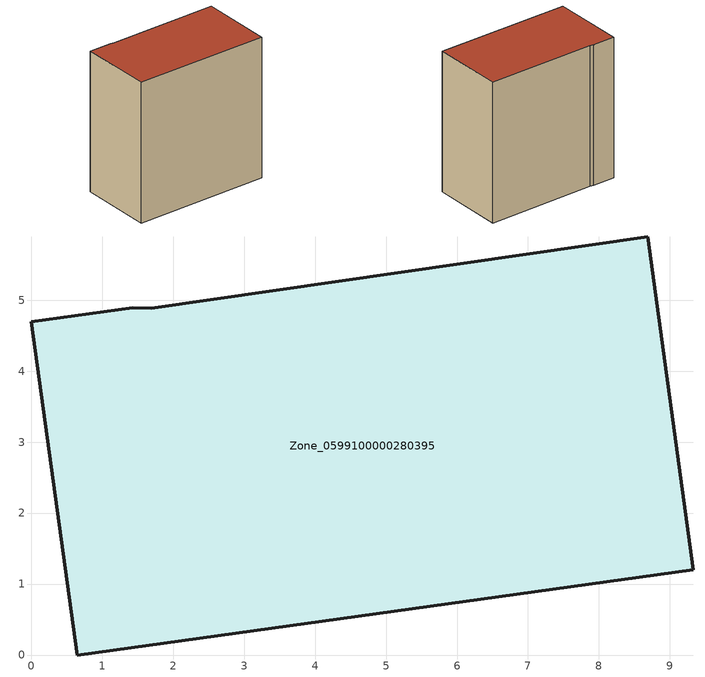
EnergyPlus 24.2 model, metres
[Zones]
Zone_0599100000280395
 floor ground (C_G): 1.43,4.9 1.69,4.89 8.69,5.89 9.33,1.2 0.65,0 0,4.7 z0
 wall outside (C_F): 0.65,0 9.33,1.2 8.69,5.89 1.69,4.89 1.43,4.9 0,4.7 0.65,0 z0:9.19
 roof outside (C_R): 1.43,4.9 0,4.7 0.65,0 9.33,1.2 8.69,5.89 1.69,4.89 z9.19
[BUILDING]
Pand.0599100000280395: North Axis=0; Terrain=City; Loads Convergence Tolerance Value=0.04; Temperature Convergence Tolerance Value=0.4; Solar Distribution=FullExterior; Maximum Number of Warmup Days=25; Minimum Number of Warmup Days=1
[Site:Location]
Rotterdam.The.Hague.AP_ZH_NLD Design_Conditions: Latitude=51.96; Longitude=4.45; Time Zone=1; Elevation=-4.5
[SITE:GROUNDTEMPERATURE:BUILDINGSURFACE]
18, 18, 18, 18, 18, 18, 18, 18, 18, 18, 18, 18
[MATERIAL] Thermal Absorptance=0.9; Solar Absorptance=0.7; Visible Absorptance=0.7
Name | Roughness | Thickness | Conductivity | Density | Specific Heat
G.TC.1946 | MediumSmooth | 0.15 | 1 | 540 | 1210
F.TC.1946 | Rough | 0.3 | 0.857143 | 1920 | 840
R.TC.1946 | MediumRough | 0.2 | 0.909091 | 1500 | 1000
[CONSTRUCTION]
C_G: G.TC.1946
C_F: F.TC.1946
C_R: R.TC.1946
[ZONE]
Zone_0599100000280395: Type=1; Multiplier=1; Ceiling Height=Autocalculate; Volume=Autocalculate; Floor Area=autocalculate; Part of Total Floor Area=Yes
[ZONEINFILTRATION:DESIGNFLOWRATE]
Infil_Zone_0599100000280395: Zone or ZoneList or Space or SpaceList=Zone_0599100000280395; Schedule=AlwaysOn; Design Flow Rate Calculation Method=Flow/Area; Flow Rate per Floor Area=0.003; Constant Term Coefficient=1; Temperature Term Coefficient=0; Velocity Term Coefficient=0; Velocity Squared Term Coefficient=0
[HVACTEMPLATE:ZONE:IDEALLOADSAIRSYSTEM]
Zone_0599100000280395: Maximum Heating Supply Air Temperature=50; Minimum Cooling Supply Air Temperature=13; Maximum Heating Supply Air Humidity Ratio=0.0156; Minimum Cooling Supply Air Humidity Ratio=0.0077; Heating Limit=NoLimit; Cooling Limit=NoLimit; Dehumidification Control Type=ConstantSensibleHeatRatio; Cooling Sensible Heat Ratio=0.7; Dehumidification Setpoint=60; Humidification Control Type=None; Humidification Setpoint=30; Outdoor Air Method=None; Outdoor Air Flow Rate per Person=0.00944; Outdoor Air Flow Rate per Zone Floor Area=0; Outdoor Air Flow Rate per Zone=0; Demand Controlled Ventilation Type=None; Outdoor Air Economizer Type=NoEconomizer; Heat Recovery Type=None; Sensible Heat Recovery Effectiveness=0.7; Latent Heat Recovery Effectiveness=0.65
[ZONECONTROL:THERMOSTAT]
ThermostatControl_Zone_0599100000280395: Zone or ZoneList=Zone_0599100000280395; Control Type Schedule=DualSetpointControlType; Control 1=Thermostat_Zone_0599100000280395; Temperature Difference Between Cutout And Setpoint=0
[THERMOSTATSETPOINT:DUALSETPOINT]
Thermostat_Zone_0599100000280395: Heating Setpoint Temperature Schedule=HeatingSetpoint_Zone_0599100000280395; Cooling Setpoint Temperature Schedule=CoolingSetpoint_Zone_0599100000280395
[SCHEDULE:COMPACT]
HeatingSetpoint_Zone_0599100000280395: Through: 12/31, For: AllDays, Until: 24:00, 21
CoolingSetpoint_Zone_0599100000280395: Through: 12/31, For: AllDays, Until: 24:00, 24
DualSetpointControlType: Through: 12/31, For: AllDays, Until: 24:00, 4
AlwaysOn: Through: 12/31, For: AllDays, Until: 24:00, 1
